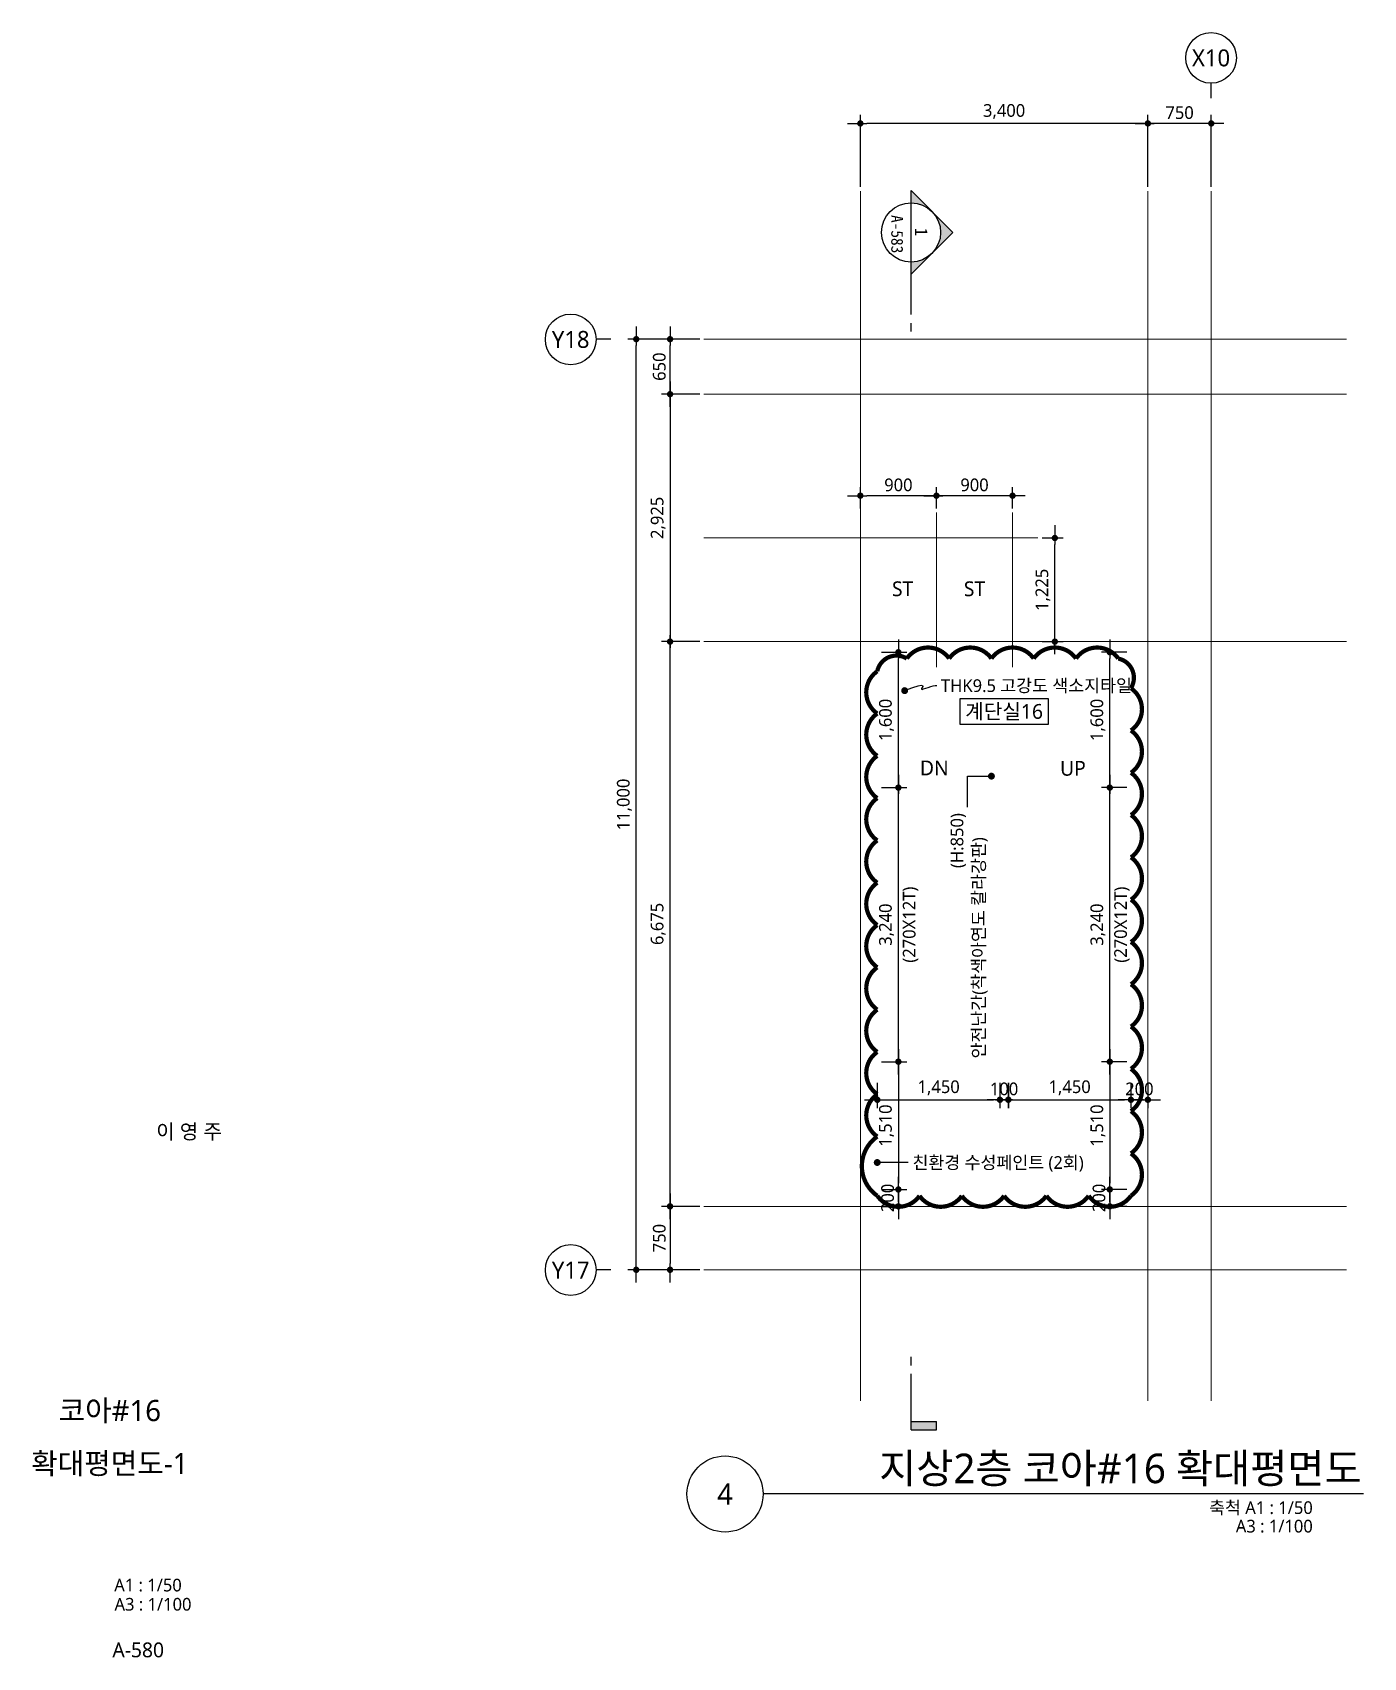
# Model space of a CAD drawing. Header units: millimetres. Extents: x 1467181 to 1720354, y 836037 to 895281.
# Drawn here: x 1633734 to 1649473, y 836037 to 855244 of the extents above; entities that cross this region are included whole.
import ezdxf
from ezdxf.enums import TextEntityAlignment as Align

# ---------------------------------------------------------------- set-up
doc = ezdxf.new("R2010")
doc.units = ezdxf.units.MM
doc.header["$MEASUREMENT"] = 0
doc.linetypes.add('CEN', pattern=[62, 60, -1, 0, -1])
doc.layers.get('0').update_dxf_attribs({"linetype": 'CONTINUOUS'})
for name, color, linetype, lineweight in [('A-AXIS-BUBL', 7, 'CONTINUOUS', 25), ('A-BORD-TEXT', 3, 'CONTINUOUS', 25), ('A-CNTL', 1, 'CEN', 15), ('A-DIMS', 7, 'CONTINUOUS', 25), ('A-MKXS-LEAD', 7, 'CONTINUOUS', 25), ('A-MKXS-MAK1', 3, 'CONTINUOUS', 25), ('A-MKXS-TEXT1', 3, 'CONTINUOUS', 25), ('A-MKXS-TEXT2', 7, 'CONTINUOUS', 25), ('A-MKXX-NAME', 3, 'CONTINUOUS', 25), ('A-MKXX-SYMB', 7, 'CONTINUOUS', 25), ('A-XXXX-SYMB', 7, 'CONTINUOUS', 25), ('A-XXXX-TXT1', 3, 'CONTINUOUS', 25), ('A-XXXX-TXT2', 3, 'CONTINUOUS', 25), ('REV-202205', 20, 'CONTINUOUS', 25)]:
    doc.layers.add(name, color=color, linetype=linetype, lineweight=lineweight)
doc.styles.add('HY울릉도L', font='')
doc.styles.add('돋움체', font='')
doc.styles.add('맑은고딕', font='malgun.ttf')
doc.styles.get('HY울릉도L').set_extended_font_data('HYwulM')
doc.styles.get('돋움체').set_extended_font_data('DotumChe')
doc.dimstyles.new('CDIM', dxfattribs={"dimtxt": 3, "dimasz": 1.5, "dimexe": 2, "dimexo": 1, "dimgap": 1, "dimtad": 1, "dimdec": 0, "dimrnd": 0.5, "dimzin": 0, "dimdsep": 32, "dimlunit": 6, "dimtxsty": 'HY울릉도L', "dimblk1": '_CIDOT', "dimblk2": '_CIDOT', "dimsah": 1, "dimcen": 5.5, "dimclrd": 2, "dimclre": 2, "dimclrt": 7, "dimadec": 0, "dimazin": 0, "dimtfac": 1, "dimtdec": 0, "dimtix": 1, "dimtmove": 2, "dimatfit": 1, "dimldrblk": '_CIDOT', "dimfxl": 1, "dimtolj": 1, "dimtzin": 0, "dimlwd": -1, "dimarcsym": 0})

# ---------------------------------------------------------------- blocks, each defined once
blk = doc.blocks.new('_CIDOT')
at = {"color": 0, "linetype": 'ByBlock'}
blk.add_line((2, 0), (-1, 0), dxfattribs=at)
at = {"color": 0, "linetype": 'ByBlock', "const_width": 0.5}
blk.add_lwpolyline([(-0.25, 0, 1), (0.25, 0, 1)], format="xyb", close=True, dxfattribs=at)
blk = doc.blocks.new('*D11')
at = {"layer": 'A-DIMS', "lineweight": -2, "transparency": 16777216}
for p, q in [((0, 1150), (0, 2000)), ((3400, 1150), (3400, 2000))]:
    blk.add_line(p, q, dxfattribs=at)
at = {"layer": 'A-DIMS', "transparency": 16777216}
blk.add_line((3325, 1900), (75, 1900), dxfattribs=at)
at = {"layer": 'A-DIMS', "transparency": 16777216, "xscale": 75, "yscale": 75, "zscale": 75, "rotation": 180}
blk.add_blockref('_CIDOT', (0, 1900), dxfattribs=at)
at = {"layer": 'A-DIMS', "transparency": 16777216, "xscale": 75, "yscale": 75, "zscale": 75}
blk.add_blockref('_CIDOT', (3400, 1900), dxfattribs=at)
at = {"layer": 'A-DIMS', "color": 3, "transparency": 16777216, "insert": (1700, 2040), "char_height": 150, "attachment_point": 5, "style": '맑은고딕'}
blk.add_mtext('\\A1;3,400', dxfattribs=at)
blk = doc.blocks.new('*D12')
at = {"layer": 'A-DIMS', "lineweight": -2, "transparency": 16777216}
for p, q in [((3400, 1150), (3400, 2000)), ((4150, 1150), (4150, 2000))]:
    blk.add_line(p, q, dxfattribs=at)
at = {"layer": 'A-DIMS', "transparency": 16777216}
blk.add_line((4075, 1900), (3475, 1900), dxfattribs=at)
at = {"layer": 'A-DIMS', "transparency": 16777216, "xscale": 75, "yscale": 75, "zscale": 75, "rotation": 180}
blk.add_blockref('_CIDOT', (3400, 1900), dxfattribs=at)
at = {"layer": 'A-DIMS', "transparency": 16777216, "xscale": 75, "yscale": 75, "zscale": 75}
blk.add_blockref('_CIDOT', (4150, 1900), dxfattribs=at)
at = {"layer": 'A-DIMS', "color": 3, "transparency": 16777216, "insert": (3775, 2027), "char_height": 150, "attachment_point": 5, "style": '맑은고딕'}
blk.add_mtext('\\A1;750', dxfattribs=at)
blk = doc.blocks.new('*D13')
at = {"layer": 'A-DIMS', "lineweight": -2, "transparency": 16777216}
for p, q in [((-1900, -650), (-2750, -650)), ((-1900, -11650), (-2750, -11650))]:
    blk.add_line(p, q, dxfattribs=at)
at = {"layer": 'A-DIMS', "transparency": 16777216}
blk.add_line((-2650, -11575), (-2650, -725), dxfattribs=at)
at = {"layer": 'A-DIMS', "transparency": 16777216, "xscale": 75, "yscale": 75, "zscale": 75}
for p, rotation in [((-2650, -650), 90), ((-2650, -11650), 270)]:
    blk.add_blockref('_CIDOT', p, dxfattribs=dict(at, rotation=rotation))
at = {"layer": 'A-DIMS', "color": 3, "transparency": 16777216, "insert": (-2790, -6150), "char_height": 150, "attachment_point": 5, "rotation": 90, "style": '맑은고딕'}
blk.add_mtext('\\A1;11,000', dxfattribs=at)
blk = doc.blocks.new('*D14')
at = {"layer": 'A-DIMS', "lineweight": -2, "transparency": 16777216}
for p, q in [((-1900, -650), (-2350, -650)), ((-1900, -1300), (-2350, -1300))]:
    blk.add_line(p, q, dxfattribs=at)
at = {"layer": 'A-DIMS', "transparency": 16777216}
blk.add_line((-2250, -1225), (-2250, -725), dxfattribs=at)
at = {"layer": 'A-DIMS', "transparency": 16777216, "xscale": 75, "yscale": 75, "zscale": 75}
for p, rotation in [((-2250, -650), 90), ((-2250, -1300), 270)]:
    blk.add_blockref('_CIDOT', p, dxfattribs=dict(at, rotation=rotation))
at = {"layer": 'A-DIMS', "color": 3, "transparency": 16777216, "insert": (-2377, -975), "char_height": 150, "attachment_point": 5, "rotation": 90, "style": '맑은고딕'}
blk.add_mtext('\\A1;650', dxfattribs=at)
blk = doc.blocks.new('*D15')
at = {"layer": 'A-DIMS', "lineweight": -2, "transparency": 16777216}
for p, q in [((-1900, -1300), (-2350, -1300)), ((-1900, -4225), (-2350, -4225))]:
    blk.add_line(p, q, dxfattribs=at)
at = {"layer": 'A-DIMS', "transparency": 16777216}
blk.add_line((-2250, -1375), (-2250, -4150), dxfattribs=at)
at = {"layer": 'A-DIMS', "transparency": 16777216, "xscale": 75, "yscale": 75, "zscale": 75}
for p, rotation in [((-2250, -1300), 90), ((-2250, -4225), 270)]:
    blk.add_blockref('_CIDOT', p, dxfattribs=dict(at, rotation=rotation))
at = {"layer": 'A-DIMS', "color": 3, "transparency": 16777216, "insert": (-2390, -2762), "char_height": 150, "attachment_point": 5, "rotation": 90, "style": '맑은고딕'}
blk.add_mtext('\\A1;2,925', dxfattribs=at)
blk = doc.blocks.new('*D16')
at = {"layer": 'A-DIMS', "lineweight": -2, "transparency": 16777216}
for p, q in [((-1900, -4225), (-2350, -4225)), ((-1900, -10900), (-2350, -10900))]:
    blk.add_line(p, q, dxfattribs=at)
at = {"layer": 'A-DIMS', "transparency": 16777216}
blk.add_line((-2250, -10825), (-2250, -4300), dxfattribs=at)
at = {"layer": 'A-DIMS', "transparency": 16777216, "xscale": 75, "yscale": 75, "zscale": 75}
for p, rotation in [((-2250, -4225), 90), ((-2250, -10900), 270)]:
    blk.add_blockref('_CIDOT', p, dxfattribs=dict(at, rotation=rotation))
at = {"layer": 'A-DIMS', "color": 3, "transparency": 16777216, "insert": (-2390, -7562), "char_height": 150, "attachment_point": 5, "rotation": 90, "style": '맑은고딕'}
blk.add_mtext('\\A1;6,675', dxfattribs=at)
blk = doc.blocks.new('*D17')
at = {"layer": 'A-DIMS', "lineweight": -2, "transparency": 16777216}
for p, q in [((-1900, -10900), (-2350, -10900)), ((-1900, -11650), (-2350, -11650))]:
    blk.add_line(p, q, dxfattribs=at)
at = {"layer": 'A-DIMS', "transparency": 16777216}
blk.add_line((-2250, -10975), (-2250, -11575), dxfattribs=at)
at = {"layer": 'A-DIMS', "transparency": 16777216, "xscale": 75, "yscale": 75, "zscale": 75}
for p, rotation in [((-2250, -10900), 90), ((-2250, -11650), 270)]:
    blk.add_blockref('_CIDOT', p, dxfattribs=dict(at, rotation=rotation))
at = {"layer": 'A-DIMS', "color": 3, "transparency": 16777216, "insert": (-2377, -11275), "char_height": 150, "attachment_point": 5, "rotation": 90, "style": '맑은고딕'}
blk.add_mtext('\\A1;750', dxfattribs=at)
blk = doc.blocks.new('*D18')
at = {"layer": 'A-DIMS', "lineweight": -2, "transparency": 16777216}
for p, q in [((900, -2650), (900, -2400)), ((1800, -2650), (1800, -2400))]:
    blk.add_line(p, q, dxfattribs=at)
at = {"layer": 'A-DIMS', "transparency": 16777216}
blk.add_line((1725, -2500), (975, -2500), dxfattribs=at)
at = {"layer": 'A-DIMS', "transparency": 16777216, "xscale": 75, "yscale": 75, "zscale": 75, "rotation": 180}
blk.add_blockref('_CIDOT', (900, -2500), dxfattribs=at)
at = {"layer": 'A-DIMS', "transparency": 16777216, "xscale": 75, "yscale": 75, "zscale": 75}
blk.add_blockref('_CIDOT', (1800, -2500), dxfattribs=at)
at = {"layer": 'A-DIMS', "color": 3, "transparency": 16777216, "insert": (1350, -2373), "char_height": 150, "attachment_point": 5, "style": '맑은고딕'}
blk.add_mtext('\\A1;900', dxfattribs=at)
blk = doc.blocks.new('*D19')
at = {"layer": 'A-DIMS', "lineweight": -2, "transparency": 16777216}
for p, q in [((0, -2650), (0, -2400)), ((900, -2650), (900, -2400))]:
    blk.add_line(p, q, dxfattribs=at)
at = {"layer": 'A-DIMS', "transparency": 16777216}
blk.add_line((825, -2500), (75, -2500), dxfattribs=at)
at = {"layer": 'A-DIMS', "transparency": 16777216, "xscale": 75, "yscale": 75, "zscale": 75, "rotation": 180}
blk.add_blockref('_CIDOT', (0, -2500), dxfattribs=at)
at = {"layer": 'A-DIMS', "transparency": 16777216, "xscale": 75, "yscale": 75, "zscale": 75}
blk.add_blockref('_CIDOT', (900, -2500), dxfattribs=at)
at = {"layer": 'A-DIMS', "color": 3, "transparency": 16777216, "insert": (450, -2373), "char_height": 150, "attachment_point": 5, "style": '맑은고딕'}
blk.add_mtext('\\A1;900', dxfattribs=at)
blk = doc.blocks.new('*D20')
at = {"layer": 'A-DIMS', "lineweight": -2, "transparency": 16777216}
for p, q in [((2150, -3000), (2400, -3000)), ((2150, -4225), (2400, -4225))]:
    blk.add_line(p, q, dxfattribs=at)
at = {"layer": 'A-DIMS', "transparency": 16777216}
blk.add_line((2300, -4150), (2300, -3075), dxfattribs=at)
at = {"layer": 'A-DIMS', "transparency": 16777216, "xscale": 75, "yscale": 75, "zscale": 75}
for p, rotation in [((2300, -3000), 90), ((2300, -4225), 270)]:
    blk.add_blockref('_CIDOT', p, dxfattribs=dict(at, rotation=rotation))
at = {"layer": 'A-DIMS', "color": 3, "transparency": 16777216, "insert": (2160, -3613), "char_height": 150, "attachment_point": 5, "rotation": 90, "style": '맑은고딕'}
blk.add_mtext('\\A1;1,225', dxfattribs=at)
blk = doc.blocks.new('CORE 11- 단면')
at = {"layer": 'A-MKXS-MAK1'}
h = blk.add_hatch(color=256, dxfattribs=at)
h.paths.add_polyline_path([(23432, 13653), (23185, 13406, 0.414214), (23185, 13901)])
h.paths.add_polyline_path([(23185, 13406), (22937, 13158), (22937, 13303, 0.198912)])
h.paths.add_polyline_path([(23185, 13901, 0.198912), (22937, 14003), (22937, 14148)])
blk.add_hatch(color=256, dxfattribs=at).paths.add_polyline_path([(23237, -402), (23237, -502), (22937, -502), (22937, -402)])
for p, q in [((22937, 14148), (23432, 13653)), ((22937, 12681), (22937, 14148)), ((22937, 13158), (23432, 13653)), ((22937, 12481), (22937, 12581)), ((22937, 261), (22937, 361)), ((22937, -502), (22937, 161)), ((22937, -402), (23237, -402)), ((22937, -502), (23237, -502)), ((23237, -502), (23237, -402))]:
    blk.add_line(p, q, dxfattribs=at)
blk.add_circle((22937, 13653), 350, dxfattribs=at)
at = {"layer": 'A-MKXS-TEXT2', "style": '돋움체'}
for s, height, p in [('A-583', 140, (22772, 13632)), ('1', 150, (23058, 13659))]:
    blk.add_text(s, height=height, rotation=270, dxfattribs=at).set_placement(p, align=Align.MIDDLE)
blk = doc.blocks.new('*D429')
at = {"layer": 'A-DIMS', "lineweight": -2, "transparency": 16777216}
for p, q in [((1646673, 846319), (1646373, 846319)), ((1646673, 843079), (1646373, 843079))]:
    blk.add_line(p, q, dxfattribs=at)
at = {"layer": 'A-DIMS', "transparency": 16777216}
blk.add_line((1646473, 843154), (1646473, 846244), dxfattribs=at)
at = {"layer": 'A-DIMS', "transparency": 16777216, "xscale": 75, "yscale": 75, "zscale": 75}
for p, rotation in [((1646473, 846319), 90), ((1646473, 843079), 270)]:
    blk.add_blockref('_CIDOT', p, dxfattribs=dict(at, rotation=rotation))
at = {"layer": 'A-DIMS', "color": 3, "transparency": 16777216, "char_height": 150, "attachment_point": 5, "rotation": 90, "style": '맑은고딕'}
for s, insert in [('\\A1;(270X12T)', (1646617, 844699)), ('\\A1;3,240', (1646333, 844699))]:
    blk.add_mtext(s, dxfattribs=dict(at, insert=insert))
blk = doc.blocks.new('*D430')
at = {"layer": 'A-DIMS', "lineweight": -2, "transparency": 16777216}
for p, q in [((1646673, 843079), (1646373, 843079)), ((1646673, 841569), (1646373, 841569))]:
    blk.add_line(p, q, dxfattribs=at)
at = {"layer": 'A-DIMS', "transparency": 16777216}
blk.add_line((1646473, 843004), (1646473, 841644), dxfattribs=at)
at = {"layer": 'A-DIMS', "transparency": 16777216, "xscale": 75, "yscale": 75, "zscale": 75}
for p, rotation in [((1646473, 843079), 90), ((1646473, 841569), 270)]:
    blk.add_blockref('_CIDOT', p, dxfattribs=dict(at, rotation=rotation))
at = {"layer": 'A-DIMS', "color": 3, "transparency": 16777216, "insert": (1646333, 842324), "char_height": 150, "attachment_point": 5, "rotation": 90, "style": '맑은고딕'}
blk.add_mtext('\\A1;1,510', dxfattribs=at)
blk = doc.blocks.new('*D431')
at = {"layer": 'A-DIMS', "lineweight": -2, "transparency": 16777216}
for p, q in [((1646673, 847919), (1646373, 847919)), ((1646673, 846319), (1646373, 846319))]:
    blk.add_line(p, q, dxfattribs=at)
at = {"layer": 'A-DIMS', "transparency": 16777216}
blk.add_line((1646473, 846394), (1646473, 847844), dxfattribs=at)
at = {"layer": 'A-DIMS', "transparency": 16777216, "xscale": 75, "yscale": 75, "zscale": 75}
for p, rotation in [((1646473, 847919), 90), ((1646473, 846319), 270)]:
    blk.add_blockref('_CIDOT', p, dxfattribs=dict(at, rotation=rotation))
at = {"layer": 'A-DIMS', "color": 3, "transparency": 16777216, "insert": (1646333, 847119), "char_height": 150, "attachment_point": 5, "rotation": 90, "style": '맑은고딕'}
blk.add_mtext('\\A1;1,600', dxfattribs=at)
blk = doc.blocks.new('*D433')
at = {"layer": 'A-DIMS', "lineweight": -2, "transparency": 16777216}
for p, q in [((1643724, 842829), (1643724, 842529)), ((1645174, 842829), (1645174, 842529))]:
    blk.add_line(p, q, dxfattribs=at)
at = {"layer": 'A-DIMS', "transparency": 16777216}
blk.add_line((1643799, 842629), (1645099, 842629), dxfattribs=at)
at = {"layer": 'A-DIMS', "transparency": 16777216, "xscale": 75, "yscale": 75, "zscale": 75, "rotation": 180}
blk.add_blockref('_CIDOT', (1643724, 842629), dxfattribs=at)
at = {"layer": 'A-DIMS', "transparency": 16777216, "xscale": 75, "yscale": 75, "zscale": 75}
blk.add_blockref('_CIDOT', (1645174, 842629), dxfattribs=at)
at = {"layer": 'A-DIMS', "color": 3, "transparency": 16777216, "insert": (1644449, 842770), "char_height": 150, "attachment_point": 5, "style": '맑은고딕'}
blk.add_mtext('\\A1;1,450', dxfattribs=at)
blk = doc.blocks.new('*D434')
at = {"layer": 'A-DIMS', "lineweight": -2, "transparency": 16777216}
for p, q in [((1645274, 842829), (1645274, 842529)), ((1646723, 842829), (1646723, 842529))]:
    blk.add_line(p, q, dxfattribs=at)
at = {"layer": 'A-DIMS', "transparency": 16777216}
blk.add_line((1645349, 842629), (1646648, 842629), dxfattribs=at)
at = {"layer": 'A-DIMS', "transparency": 16777216, "xscale": 75, "yscale": 75, "zscale": 75, "rotation": 180}
blk.add_blockref('_CIDOT', (1645274, 842629), dxfattribs=at)
at = {"layer": 'A-DIMS', "transparency": 16777216, "xscale": 75, "yscale": 75, "zscale": 75}
blk.add_blockref('_CIDOT', (1646723, 842629), dxfattribs=at)
at = {"layer": 'A-DIMS', "color": 3, "transparency": 16777216, "insert": (1645998, 842770), "char_height": 150, "attachment_point": 5, "style": '맑은고딕'}
blk.add_mtext('\\A1;1,450', dxfattribs=at)
blk = doc.blocks.new('*D435')
at = {"layer": 'A-DIMS', "lineweight": -2, "transparency": 16777216}
for p, q in [((1645174, 842829), (1645174, 842529)), ((1645273, 842829), (1645273, 842529))]:
    blk.add_line(p, q, dxfattribs=at)
at = {"layer": 'A-DIMS', "transparency": 16777216}
for p, q in [((1645099, 842629), (1645024, 842629)), ((1645174, 842629), (1645273, 842629)), ((1645348, 842629), (1645423, 842629))]:
    blk.add_line(p, q, dxfattribs=at)
at = {"layer": 'A-DIMS', "transparency": 16777216, "xscale": 75, "yscale": 75, "zscale": 75}
blk.add_blockref('_CIDOT', (1645174, 842629), dxfattribs=at)
at = {"layer": 'A-DIMS', "transparency": 16777216, "xscale": 75, "yscale": 75, "zscale": 75, "rotation": 180}
blk.add_blockref('_CIDOT', (1645273, 842629), dxfattribs=at)
at = {"layer": 'A-DIMS', "color": 3, "transparency": 16777216, "insert": (1645223, 842757), "char_height": 150, "attachment_point": 5, "style": '맑은고딕'}
blk.add_mtext('\\A1;100', dxfattribs=at)
blk = doc.blocks.new('*D436')
at = {"layer": 'A-DIMS', "lineweight": -2, "transparency": 16777216}
for p, q in [((1646723, 842829), (1646723, 842529)), ((1646923, 842829), (1646923, 842529))]:
    blk.add_line(p, q, dxfattribs=at)
at = {"layer": 'A-DIMS', "transparency": 16777216}
for p, q in [((1646648, 842629), (1646573, 842629)), ((1646723, 842629), (1646923, 842629)), ((1646998, 842629), (1647073, 842629))]:
    blk.add_line(p, q, dxfattribs=at)
at = {"layer": 'A-DIMS', "transparency": 16777216, "xscale": 75, "yscale": 75, "zscale": 75}
blk.add_blockref('_CIDOT', (1646723, 842629), dxfattribs=at)
at = {"layer": 'A-DIMS', "transparency": 16777216, "xscale": 75, "yscale": 75, "zscale": 75, "rotation": 180}
blk.add_blockref('_CIDOT', (1646923, 842629), dxfattribs=at)
at = {"layer": 'A-DIMS', "color": 3, "transparency": 16777216, "insert": (1646823, 842757), "char_height": 150, "attachment_point": 5, "style": '맑은고딕'}
blk.add_mtext('\\A1;200', dxfattribs=at)
blk = doc.blocks.new('*D437')
at = {"layer": 'A-DIMS', "lineweight": -2, "transparency": 16777216}
for p, q in [((1643773, 846319), (1644073, 846319)), ((1643773, 843079), (1644073, 843079))]:
    blk.add_line(p, q, dxfattribs=at)
at = {"layer": 'A-DIMS', "transparency": 16777216}
blk.add_line((1643973, 843154), (1643973, 846244), dxfattribs=at)
at = {"layer": 'A-DIMS', "transparency": 16777216, "xscale": 75, "yscale": 75, "zscale": 75}
for p, rotation in [((1643973, 846319), 90), ((1643973, 843079), 270)]:
    blk.add_blockref('_CIDOT', p, dxfattribs=dict(at, rotation=rotation))
at = {"layer": 'A-DIMS', "color": 3, "transparency": 16777216, "char_height": 150, "attachment_point": 5, "rotation": 90, "style": '맑은고딕'}
for s, insert in [('\\A1;(270X12T)', (1644117, 844699)), ('\\A1;3,240', (1643833, 844699))]:
    blk.add_mtext(s, dxfattribs=dict(at, insert=insert))
blk = doc.blocks.new('*D438')
at = {"layer": 'A-DIMS', "lineweight": -2, "transparency": 16777216}
for p, q in [((1643773, 843079), (1644073, 843079)), ((1643773, 841569), (1644073, 841569))]:
    blk.add_line(p, q, dxfattribs=at)
at = {"layer": 'A-DIMS', "transparency": 16777216}
blk.add_line((1643973, 843004), (1643973, 841644), dxfattribs=at)
at = {"layer": 'A-DIMS', "transparency": 16777216, "xscale": 75, "yscale": 75, "zscale": 75}
for p, rotation in [((1643973, 843079), 90), ((1643973, 841569), 270)]:
    blk.add_blockref('_CIDOT', p, dxfattribs=dict(at, rotation=rotation))
at = {"layer": 'A-DIMS', "color": 3, "transparency": 16777216, "insert": (1643833, 842324), "char_height": 150, "attachment_point": 5, "rotation": 90, "style": '맑은고딕'}
blk.add_mtext('\\A1;1,510', dxfattribs=at)
blk = doc.blocks.new('*D439')
at = {"layer": 'A-DIMS', "lineweight": -2, "transparency": 16777216}
for p, q in [((1643773, 847919), (1644073, 847919)), ((1643773, 846319), (1644073, 846319))]:
    blk.add_line(p, q, dxfattribs=at)
at = {"layer": 'A-DIMS', "transparency": 16777216}
blk.add_line((1643973, 846394), (1643973, 847844), dxfattribs=at)
at = {"layer": 'A-DIMS', "transparency": 16777216, "xscale": 75, "yscale": 75, "zscale": 75}
for p, rotation in [((1643973, 847919), 90), ((1643973, 846319), 270)]:
    blk.add_blockref('_CIDOT', p, dxfattribs=dict(at, rotation=rotation))
at = {"layer": 'A-DIMS', "color": 3, "transparency": 16777216, "insert": (1643833, 847119), "char_height": 150, "attachment_point": 5, "rotation": 90, "style": '맑은고딕'}
blk.add_mtext('\\A1;1,600', dxfattribs=at)
blk = doc.blocks.new('*D461')
at = {"layer": 'A-DIMS', "transparency": 16777216}
for p, q in [((1643973, 841644), (1643973, 841719)), ((1643973, 841569), (1643973, 841369)), ((1643973, 841294), (1643973, 841219))]:
    blk.add_line(p, q, dxfattribs=at)
at = {"layer": 'A-DIMS', "lineweight": -2, "transparency": 16777216}
for p, q in [((1643773, 841569), (1644073, 841569)), ((1643773, 841369), (1644073, 841369))]:
    blk.add_line(p, q, dxfattribs=at)
at = {"layer": 'A-DIMS', "transparency": 16777216, "xscale": 75, "yscale": 75, "zscale": 75}
for p, rotation in [((1643973, 841569), 270), ((1643973, 841369), 90)]:
    blk.add_blockref('_CIDOT', p, dxfattribs=dict(at, rotation=rotation))
at = {"layer": 'A-DIMS', "color": 3, "transparency": 16777216, "insert": (1643846, 841469), "char_height": 150, "attachment_point": 5, "rotation": 90, "style": '맑은고딕'}
blk.add_mtext('\\A1;200', dxfattribs=at)
blk = doc.blocks.new('*D462')
at = {"layer": 'A-DIMS', "transparency": 16777216}
for p, q in [((1646473, 841644), (1646473, 841719)), ((1646473, 841569), (1646473, 841369)), ((1646473, 841294), (1646473, 841219))]:
    blk.add_line(p, q, dxfattribs=at)
at = {"layer": 'A-DIMS', "lineweight": -2, "transparency": 16777216}
for p, q in [((1646673, 841569), (1646373, 841569)), ((1646673, 841369), (1646373, 841369))]:
    blk.add_line(p, q, dxfattribs=at)
at = {"layer": 'A-DIMS', "transparency": 16777216, "xscale": 75, "yscale": 75, "zscale": 75}
for p, rotation in [((1646473, 841569), 270), ((1646473, 841369), 90)]:
    blk.add_blockref('_CIDOT', p, dxfattribs=dict(at, rotation=rotation))
at = {"layer": 'A-DIMS', "color": 3, "transparency": 16777216, "insert": (1646346, 841469), "char_height": 150, "attachment_point": 5, "rotation": 90, "style": '맑은고딕'}
blk.add_mtext('\\A1;200', dxfattribs=at)
blk = doc.blocks.new('CORE11_GRID')
at = {"layer": 'A-AXIS-BUBL', "ltscale": 0.2}
for p, q in [((4150, 2200), (4150, 2375)), ((-2950, -650), (-3125, -650)), ((-2950, -11650), (-3125, -11650))]:
    blk.add_line(p, q, dxfattribs=at)
for centre in [(4147.1, 2675), (-3425, -652.9), (-3425, -11652.9)]:
    blk.add_circle(centre, 300, dxfattribs=at)
at = {"layer": 'A-CNTL'}
for p, q in [((0, -13200), (0, 1100)), ((3400, -13200), (3400, 1100)), ((4150, -13200), (4150, 1100)), ((-1850, -650), (5750, -650)), ((-1850, -1300), (5750, -1300)), ((900, -4525), (900, -2700)), ((1800, -4525), (1800, -2700)), ((-1850, -3000), (2100, -3000)), ((-1850, -4225), (5750, -4225)), ((-1850, -10900), (5750, -10900)), ((-1850, -11650), (5750, -11650))]:
    blk.add_line(p, q, dxfattribs=at)
at = {"layer": 'A-XXXX-TXT2', "ltscale": 0.2, "style": '맑은고딕'}
for s, p in [('X10', (4147.1, 2675)), ('Y18', (-3425, -652.9)), ('Y17', (-3425, -11652.9))]:
    blk.add_text(s, height=200, dxfattribs=at).set_placement(p, align=Align.MIDDLE)
at = {"layer": 'A-DIMS'}
for base, p1, p2, angle, picture, middle in [((0, 1900), (3400, 1100), (0, 1100), 180, '*D11', (1700, 2040.1)), ((3400, 1900), (4150, 1100), (3400, 1100), 180, '*D12', (3775, 2027.5)), ((-2650, -650), (-1850, -11650), (-1850, -650), 270, '*D13', (-2790.5, -6150)), ((-2250, -650), (-1850, -1300), (-1850, -650), 270, '*D14', (-2377.5, -975)), ((-2250, -4225), (-1850, -1300), (-1850, -4225), 90, '*D15', (-2390.1, -2762.5)), ((0, -2500), (900, -2700), (0, -2700), 0, '*D19', (450, -2372.5)), ((900, -2500), (1800, -2700), (900, -2700), 0, '*D18', (1350, -2372.5)), ((2300, -3000), (2100, -4225), (2100, -3000), 270, '*D20', (2159.5, -3612.5)), ((-2250, -4225), (-1850, -10900), (-1850, -4225), 270, '*D16', (-2390.1, -7562.5)), ((-2250, -11650), (-1850, -10900), (-1850, -11650), 90, '*D17', (-2377.5, -11275))]:
    dim = blk.add_linear_dim(base=base, p1=p1, p2=p2, angle=angle, dimstyle='CDIM', override={"dimscale": 50, "dimtxsty": '맑은고딕', "dimclrd": 256, "dimclre": 256, "dimclrt": 3}, dxfattribs=at)
    dim.commit()
    dim.dimension.update_dxf_attribs({"geometry": picture, "text_midpoint": middle})

msp = doc.modelspace()

# ---------------------------------------------------------------- linework, layer by layer
at = {"layer": 'A-MKXS-LEAD', "const_width": 40}
for points in [[(1644026.4, 847467.5, 1), (1644067.9, 847463.3, 1)], [(1645071.2, 846433.6, 1), (1645075.3, 846475.1, 1)], [(1643702.3, 841889.7, 1), (1643743.8, 841885.6, 1)]]:
    msp.add_lwpolyline(points, format="xyb", close=True, dxfattribs=at)
at = {"layer": 'A-MKXS-LEAD'}
for points in [[(1644046.3, 847465.1), (1644144.1, 847501.9), (1644207.8, 847521.8), (1644244, 847528.3), (1644259.4, 847524.8), (1644260.5, 847514.9), (1644254.1, 847502.1), (1644246.5, 847489.9), (1644244.6, 847481.8), (1644253.2, 847480.5), (1644271.4, 847484.9), (1644296.2, 847493.1), (1644325.1, 847503.2), (1644355.3, 847513.3), (1644384.1, 847521.5), (1644408.8, 847525.8), (1644426.7, 847524.4)], [(1644790.1, 846087.3), (1644790.1, 846454.4), (1645073.2, 846454.4)], [(1644090.1, 841887.6), (1643723.1, 841887.6), (1643723.1, 841887.6)]]:
    msp.add_lwpolyline(points, dxfattribs=at)
at = {"layer": 'A-MKXX-SYMB'}
msp.add_lwpolyline([(1645748.2, 847369.4), (1644698.2, 847369.4), (1644698.2, 847069.4), (1645748.2, 847069.4)], close=True, dxfattribs=at)
at = {"layer": 'A-XXXX-SYMB'}
msp.add_line((1649473.2, 837969.4), (1642373.2, 837969.4), dxfattribs=at)
msp.add_circle((1641923.2, 837969.4), 450, dxfattribs=at)
at = {"layer": 'REV-202205', "const_width": 50}
msp.add_lwpolyline([(1643723.2, 841494.4, 0.5205671), (1644223.2, 841494.4, 0.5205671), (1644723.2, 841494.4, 0.5205671), (1645223.2, 841494.4, 0.5205671), (1645723.2, 841494.4, 0.5205671), (1646223.2, 841494.4, 0.5205671), (1646723.2, 841494.4, 0.5205671), (1646723.2, 841994.4, 0.5205671), (1646723.2, 842494.4, 0.5205671), (1646723.2, 842994.4, 0.5205671), (1646723.2, 843494.4, 0.5205671), (1646723.2, 843994.4, 0.5205671), (1646723.2, 844494.4, 0.5205671), (1646723.2, 844994.4, 0.5205671), (1646723.2, 845494.4, 0.5205671), (1646723.2, 845994.4, 0.5205671), (1646723.2, 846494.4, 0.5205671), (1646723.2, 846994.4, 0.5205671), (1646723.2, 847494.4, 0.5205671), (1646573.2, 847844.4, 0.5205671), (1646073.2, 847844.4, 0.5205671), (1645573.2, 847844.4, 0.5205671), (1645073.2, 847844.4, 0.5205671), (1644573.2, 847844.4, 0.5205671), (1644073.2, 847844.4, 0.5205671), (1643723.2, 847694.4, 0.5205671), (1643723.2, 847194.4, 0.5205671), (1643723.2, 846694.4, 0.5205671), (1643723.2, 846194.4, 0.5205671), (1643723.2, 845694.4, 0.5205671), (1643723.2, 845194.4, 0.5205671), (1643723.2, 844694.4, 0.5205671), (1643723.2, 844194.4, 0.5205671), (1643723.2, 843694.4, 0.5205671), (1643723.2, 843194.4, 0.5205671), (1643723.2, 842694.4, 0.5205671), (1643723.2, 842194.4, 0.5205671)], format="xyb", close=True, dxfattribs=at)

# ---------------------------------------------------------------- block references
at = {"layer": 'A-DIMS'}
for name, p in [('CORE11_GRID', (1643523.2, 852269.4)), ('CORE 11- 단면', (1621185.9, 839228.5))]:
    msp.add_blockref(name, p, dxfattribs=at)

# ---------------------------------------------------------------- texts
at = {"layer": 'A-BORD-TEXT', "style": '맑은고딕'}
for s, height, p in [('이 영 주', 175, (1635973.8, 842165.5)), ('A1 : 1/50', 150, (1635499, 836817.8)), ('A3 : 1/100', 150, (1635613.9, 836591)), ('A-580', 175, (1635289.2, 836039.2))]:
    msp.add_text(s, height=height, dxfattribs=at).set_placement(p, align=Align.RIGHT)
for s, p in [('코아#16', (1634648.2, 838955.6)), ('확대평면도-1', (1634648.2, 838330.6))]:
    msp.add_text(s, height=250, dxfattribs=at).set_placement(p, align=Align.MIDDLE_CENTER)
at = {"layer": 'A-MKXS-TEXT1', "style": '맑은고딕'}
for s, p in [('THK9.5 고강도 색소지타일', (1644476.7, 847524.4)), ('친환경 수성페인트 (2회)', (1644140.1, 841887.6))]:
    msp.add_text(s, height=150, dxfattribs=at).set_placement(p, align=Align.MIDDLE_LEFT)
for s, p in [('(H:850)', (1644666.1, 845367.8)), ('안전난간(착색아연도 칼라강판)', (1644921.2, 843117.4))]:
    msp.add_text(s, height=150, rotation=90, dxfattribs=at).set_placement(p, align=Align.MIDDLE_LEFT)
at = {"layer": 'A-MKXX-NAME', "style": '맑은고딕'}
for s, p in [('ST', (1644023.2, 848669.4)), ('ST', (1644873.2, 848669.4)), ('계단실16', (1645223.2, 847219.4)), ('DN', (1644398, 846551.4)), ('UP', (1646037.2, 846547.2))]:
    msp.add_text(s, height=175, dxfattribs=at).set_placement(p, align=Align.MIDDLE_CENTER)
at = {"layer": 'A-XXXX-TXT1', "style": '맑은고딕'}
msp.add_text('지상2층 코아#16 확대평면도', height=350, dxfattribs=at).set_placement((1649451.2, 837992), align=Align.BOTTOM_RIGHT)
msp.add_text('4', height=250, dxfattribs=at).set_placement((1641923.2, 837969.4), align=Align.MIDDLE)
for s, p in [('축척 A1 : 1/50', (1648873.4, 837883.2)), ('A3 : 1/100', (1648873.4, 837664.3))]:
    msp.add_text(s, height=150, dxfattribs=at).set_placement(p, align=Align.TOP_RIGHT)

# ---------------------------------------------------------------- dimensions: what is measured, and where the dimension line sits
at = {"layer": 'A-DIMS'}
for base, p1, p2, text, picture, middle in [((1643973.3, 847919.4), (1643723.2, 846319.4), (1643723.3, 847919.4), '<>\\X', '*D439', (1643973.3, 847119.4)), ((1646473.3, 847919.4), (1646723.2, 846319.4), (1646723.3, 847919.4), '<>\\X', '*D431', (1646473.3, 847119.4)), ((1643973.3, 846319.4), (1643723.3, 843079.4), (1643723.2, 846319.4), '<>\\X(270X12T)', '*D437', (1643973.3, 844699.4)), ((1646473.3, 846319.4), (1646723.3, 843079.4), (1646723.2, 846319.4), '<>\\X(270X12T)', '*D429', (1646473.3, 844699.4))]:
    dim = msp.add_linear_dim(base=base, p1=p1, p2=p2, angle=270, text=text, dimstyle='CDIM', override={"dimscale": 50, "dimtxsty": '맑은고딕', "dimclrd": 256, "dimclre": 256, "dimclrt": 3}, dxfattribs=at)
    dim.commit()
    dim.dimension.update_dxf_attribs({"geometry": picture, "text_midpoint": middle})
for base, p1, p2, angle, picture, middle in [((1643973.3, 841569.4), (1643723.3, 843079.4), (1643723.3, 841569.4), 270, '*D438', (1643832.8, 842324.4)), ((1646473.3, 841569.4), (1646723.3, 843079.4), (1646723.3, 841569.4), 270, '*D430', (1646332.8, 842324.4)), ((1645173.5, 842629.4), (1643723.5, 842879.4), (1645173.5, 842879.4), 180, '*D433', (1644448.5, 842769.8)), ((1645273.2, 842629.4), (1645173.5, 842879.4), (1645273.2, 842879.4), 180, '*D435', (1645223.4, 842757.3)), ((1646723.2, 842629.4), (1645273.5, 842879.4), (1646723.2, 842879.4), 180, '*D434', (1645998.4, 842769.8)), ((1646923.2, 842629.4), (1646723.2, 842879.4), (1646923.2, 842879.4), 180, '*D436', (1646823.2, 842756.9)), ((1643973.2, 841369.4), (1643723.2, 841569.4), (1643723.2, 841369.4), 270, '*D461', (1643845.7, 841469.4)), ((1646473.2, 841369.4), (1646723.2, 841569.4), (1646723.2, 841369.4), 270, '*D462', (1646345.7, 841469.4))]:
    dim = msp.add_linear_dim(base=base, p1=p1, p2=p2, angle=angle, dimstyle='CDIM', override={"dimscale": 50, "dimtxsty": '맑은고딕', "dimclrd": 256, "dimclre": 256, "dimclrt": 3}, dxfattribs=at)
    dim.commit()
    dim.dimension.update_dxf_attribs({"geometry": picture, "text_midpoint": middle})

doc.saveas('drawing.dxf')
